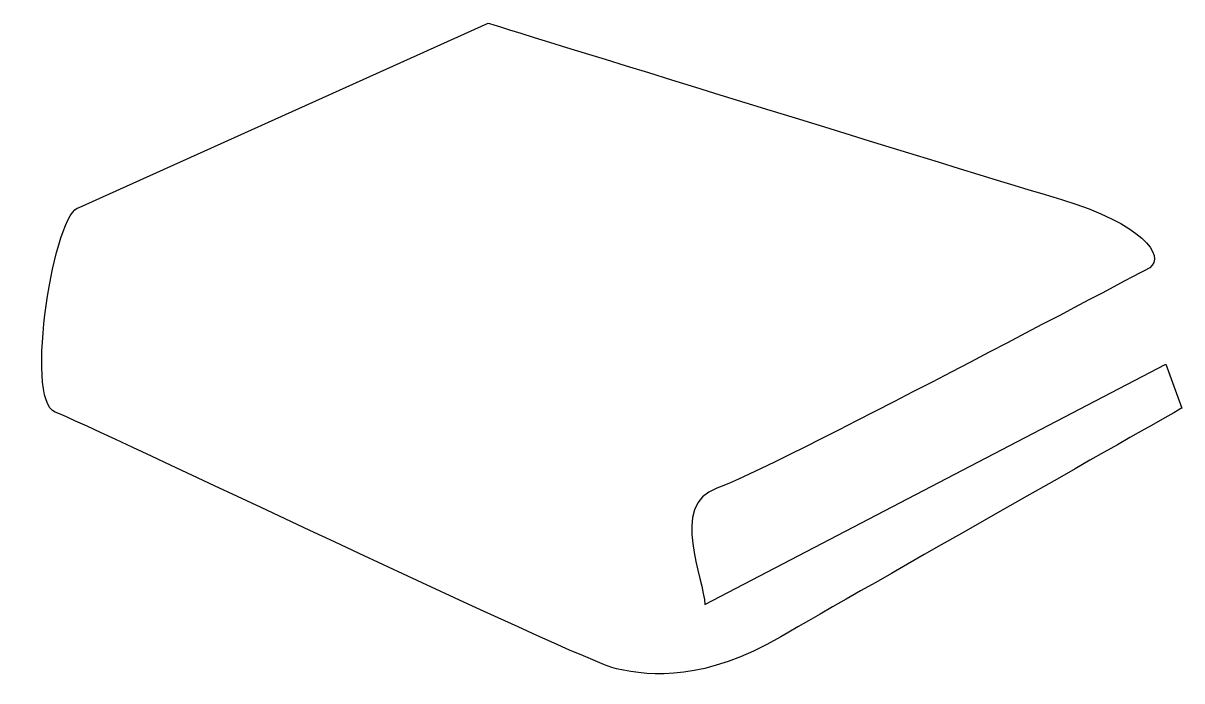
# Model space of a CAD drawing. Header units: centimetres. Extents: x -10.1 to 9.7, y -5.7 to 5.6.
import ezdxf

# ---------------------------------------------------------------- set-up
doc = ezdxf.new("R2010")
doc.units = ezdxf.units.CM
doc.header["$MEASUREMENT"] = 0
doc.layers.add('Camada 1', color=7, linetype='Continuous')

msp = doc.modelspace()

# ---------------------------------------------------------------- linework, layer by layer
at = {"layer": 'Camada 1'}
msp.add_open_spline([(-2.112, 5.56021), (-2.112, 5.56021), (-9.10253, 2.40788), (-9.10253, 2.40788), (-9.10253, 2.40788), (-9.51374, 2.40788), (-10.06185, -0.88176), (-9.51374, -1.0874), (-9.51374, -1.0874), (-8.9656, -1.29301), (-0.53585, -5.33679), (0.08098, -5.47374), (0.08098, -5.47374), (0.6978, -5.61069), (1.58926, -5.67974), (2.89115, -4.92558), (2.89115, -4.92558), (4.19306, -4.17144), (9.74436, -1.01911), (9.74436, -1.01911), (9.74436, -1.01911), (9.74436, -1.01911), (9.47049, -0.26494), (9.47049, -0.26494), (9.47049, -0.26494), (9.47049, -0.26494), (1.58889, -4.37704), (1.58889, -4.37704), (1.58889, -4.37704), (1.58889, -3.96585), (0.97207, -2.66397), (1.7945, -2.3897), (1.7945, -2.3897), (2.61693, -2.11543), (9.19625, 1.37985), (9.19625, 1.37985), (9.19625, 1.37985), (9.47052, 1.58546), (9.05893, 2.1336), (7.68836, 2.54481), (7.68836, 2.54481), (6.31776, 2.95602), (-2.112, 5.56021), (-2.112, 5.56021)], degree=3, knots=[0, 0, 0, 0, 0.08333333, 0.08333333, 0.08333333, 0.08333333, 0.16666667, 0.16666667, 0.16666667, 0.16666667, 0.25, 0.25, 0.25, 0.25, 0.33333333, 0.33333333, 0.33333333, 0.33333333, 0.41666667, 0.41666667, 0.41666667, 0.41666667, 0.5, 0.5, 0.5, 0.5, 0.58333333, 0.58333333, 0.58333333, 0.58333333, 0.66666667, 0.66666667, 0.66666667, 0.66666667, 0.75, 0.75, 0.75, 0.75, 0.83333333, 0.83333333, 0.83333333, 0.83333333, 1, 1, 1, 1], dxfattribs=at)

doc.saveas('drawing.dxf')
